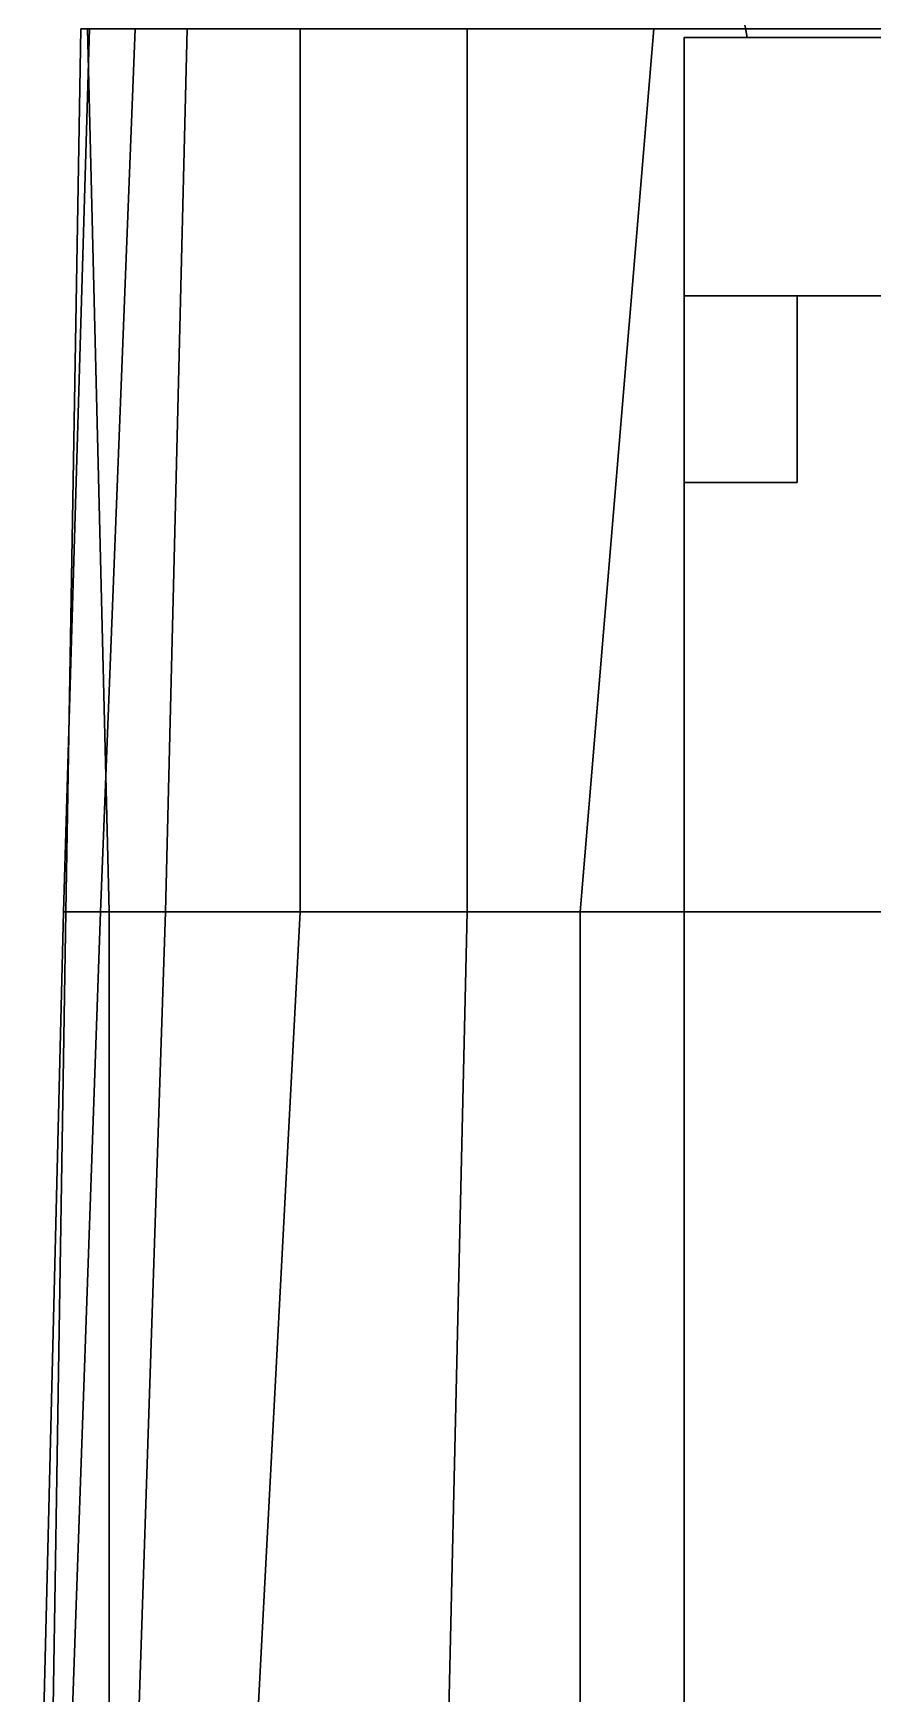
# Model space of a CAD drawing. Header units: millimetres. Extents: x -5 to 5, y -63 to 51.
# Drawn here: x -5.04 to -1.17, y -4.03 to 3.62 of the extents above; entities that cross this region are included whole.
import ezdxf

# ---------------------------------------------------------------- set-up
doc = ezdxf.new("R2010")
doc.units = ezdxf.units.MM
doc.layers.add('railings', color=6, linetype='Continuous')

msp = doc.modelspace()

# ---------------------------------------------------------------- linework, layer by layer
for points in [[(1.75, 3.6, 5.51), (2.04, 5.2, 6.92), (-2.04, 5.2, 6.92), (-1.75, 3.6, 5.51)], [(-1.75, 3.6, 5.51), (-2.04, 5.2, 6.92), (2.04, 5.2, 6.92), (1.75, 3.6, 5.51)], [(-4.78, 3.64, -0.41), (-4.57, 3.64, -1.24), (-4.73, -0.43, -1.17), (-4.9, -0.43, -0.46)], [(-4.82, 3.64, 0.21), (-4.78, 3.64, -0.41), (-4.9, -0.43, -0.46), (-4.89, -0.43, 1.61)], [(-4.79, 3.64, 3.14), (-4.82, 3.64, 0.21), (-4.89, -0.43, 1.61), (-4.69, -0.43, 3.07)], [(0, 3.64, 3.3), (-4.79, 3.64, 3.14), (-4.69, -0.43, 3.07), (0, -0.43, 3.2)], [(-4.57, 3.64, -1.24), (-4.33, 3.64, -1.64), (-4.43, -0.43, -1.84), (-4.73, -0.43, -1.17)], [(-4.33, 3.64, -1.64), (-3.81, 3.64, -2.19), (-3.81, -0.43, -2.29), (-4.43, -0.43, -1.84)], [(-3.81, 3.64, -2.19), (-3.04, 3.64, -2.51), (-3.04, -0.43, -2.61), (-3.81, -0.43, -2.29)], [(-3.04, 3.64, -2.51), (-2.18, 3.64, -2.71), (-2.52, -0.43, -2.7), (-3.04, -0.43, -2.61)], [(-2.18, 3.64, -2.71), (-0.45, 3.64, -2.89), (-0.33, -0.43, -2.97), (-2.52, -0.43, -2.7)], [(2.04, 3.6, 5.66), (-2.04, 3.6, 5.66), (-2.04, 2.41, 5.66), (2.04, 2.41, 5.66)], [(2.04, 3.6, 3.2), (-2.04, 3.6, 3.2), (-2.04, 3.6, 5.66), (2.04, 3.6, 5.66)], [(-2.04, 2.41, 5.66), (-2.04, 3.6, 5.66), (-2.04, 3.6, 3.2), (-2.04, 2.41, 3.2)], [(2.04, 2.41, 5.66), (-2.04, 2.41, 5.66), (-2.04, 2.41, 4.45), (2.04, 2.41, 4.45)], [(-1.52, 2.41, 5.45), (-2.04, 2.41, 5.45), (-2.04, 1.55, 5.45), (-1.52, 1.55, 5.45)], [(-2.04, 1.55, 5.45), (-2.04, 2.41, 5.45), (-2.04, 2.41, 4.45), (-2.04, 1.55, 4.45)], [(2.04, 2.41, 4.45), (-2.04, 2.41, 4.45), (-2.04, -4.61, 4.45), (2.04, -4.61, 4.45)], [(-2.04, -4.61, 4.45), (-2.04, 2.41, 4.45), (-2.04, 2.41, 3.2), (-2.04, -4.61, 3)], [(-1.52, 1.55, 4.45), (-1.52, 2.41, 4.45), (-1.52, 2.41, 5.45), (-1.52, 1.55, 5.45)], [(-1.52, 1.55, 5.45), (-2.04, 1.55, 5.45), (-2.04, 1.55, 4.45), (-1.52, 1.55, 4.45)], [(-4.9, -0.43, -0.46), (-4.73, -0.43, -1.17), (-4.93, -6.12, -1.25), (-5.04, -6.12, -0.63)], [(-4.89, -0.43, 1.61), (-4.9, -0.43, -0.46), (-5.04, -6.12, -0.63), (-4.98, -6.12, 1.08)], [(-4.69, -0.43, 3.07), (-4.89, -0.43, 1.61), (-4.98, -6.12, 1.08), (-4.69, -6.12, 2.89)], [(-4.73, -0.43, -1.17), (-4.43, -0.43, -1.84), (-4.62, -6.12, -1.92), (-4.93, -6.12, -1.25)], [(0, -0.43, 3.2), (-4.69, -0.43, 3.07), (-4.69, -6.12, 2.89), (0, -6.12, 3.04)], [(-4.43, -0.43, -1.84), (-3.81, -0.43, -2.29), (-4.11, -6.12, -2.37), (-4.62, -6.12, -1.92)], [(-3.81, -0.43, -2.29), (-3.04, -0.43, -2.61), (-3.17, -6.12, -2.69), (-4.11, -6.12, -2.37)], [(-3.04, -0.43, -2.61), (-2.52, -0.43, -2.7), (-2.52, -6.12, -2.81), (-3.17, -6.12, -2.69)], [(-2.52, -0.43, -2.7), (-0.33, -0.43, -2.97), (-0.62, -6.12, -3.05), (-2.52, -6.12, -2.81)]]:
    msp.add_3dface(points)
at = {"layer": 'railings'}
for points in [[(-4.69, -0.43, 3.07), (-4.79, 3.64, 3.14), (-4.79, 3.64, 4.22), (-4.69, -0.43, 4.39)], [(-4.69, -0.43, 4.39), (-4.79, 3.64, 4.22), (-4.79, 3.64, 3.14), (-4.69, -0.43, 3.07)], [(-2.04, -4.61, 5.49), (-2.04, 1.55, 5.49), (-2.04, 1.55, 4.45), (-2.04, -4.61, 4.45)], [(-2.04, -4.61, 4.45), (-2.04, 1.55, 4.45), (-2.04, 1.55, 5.49), (-2.04, -4.61, 5.49)], [(-4.69, -6.12, 3.9), (-4.69, -0.43, 4.39), (-4.69, -0.43, 3.07), (-4.69, -6.12, 2.89)], [(-4.69, -6.12, 2.89), (-4.69, -0.43, 3.07), (-4.69, -0.43, 4.39), (-4.69, -6.12, 3.9)]]:
    msp.add_3dface(points, dxfattribs=at)

doc.saveas('drawing.dxf')
